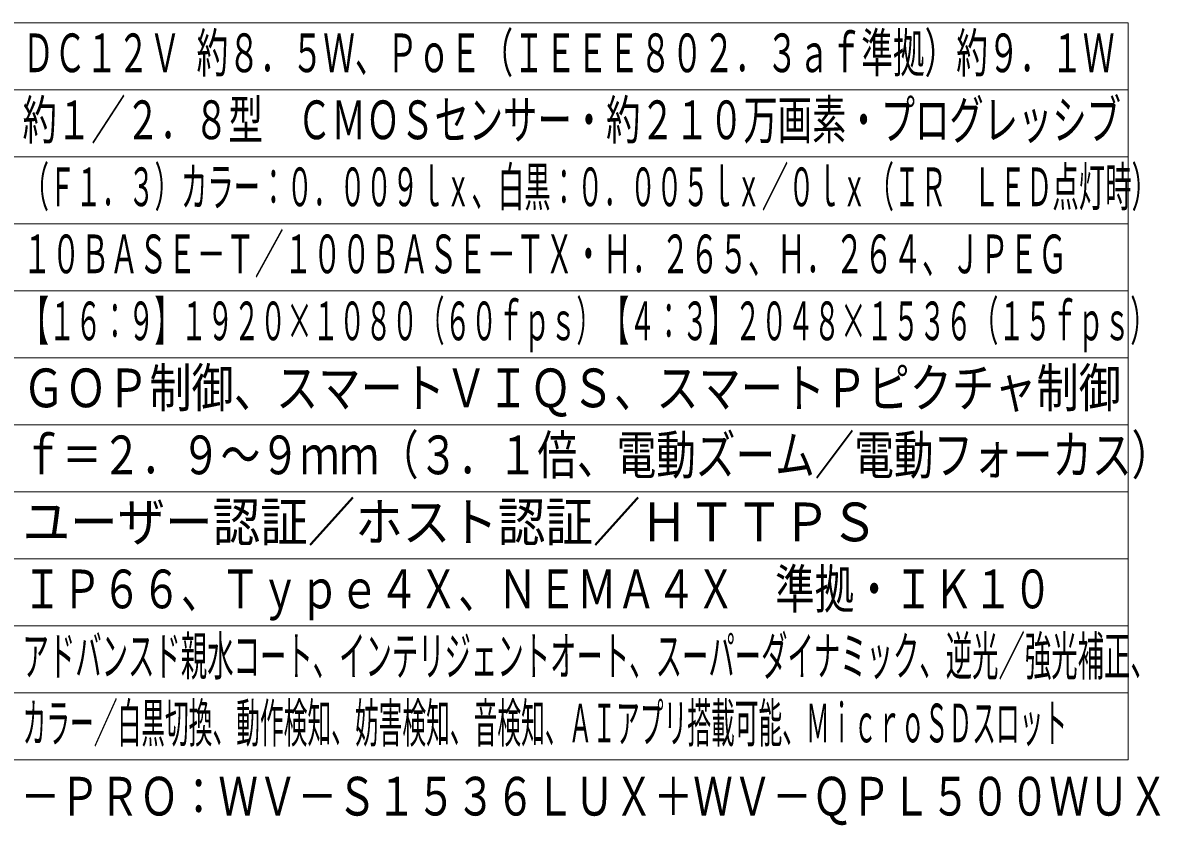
# Model space of a CAD drawing. Units: millimetres on the paper. Extents: x -63 to 65, y -59 to 60.
# Drawn here: x -20.2 to 64.7, y -59.2 to 0.6 of the extents above; entities that cross this region are included whole.
import ezdxf
from ezdxf.enums import TextEntityAlignment as Align

# ---------------------------------------------------------------- set-up
doc = ezdxf.new("R2010")
doc.units = ezdxf.units.MM
doc.layers.add('0-1_MOJI1', color=7, linetype='Continuous', lineweight=9)
doc.layers.add('0-3_WAKU', color=4, linetype='Continuous', lineweight=9)
doc.layers.add('0-2_相当品', color=4, linetype='Continuous')
doc.styles.add('ＭＳ ゴシック', font='')
doc.styles.get('ＭＳ ゴシック').set_extended_font_data('MS Gothic')

msp = doc.modelspace()

# ---------------------------------------------------------------- linework, layer by layer
at = {"layer": '0-3_WAKU', "color": 3}
for p, q in [((-62.712, 0.639), (62.288, 0.639)), ((62.288, -54.361), (62.288, 0.639)), ((-62.712, -54.361), (62.288, -54.361))]:
    msp.add_line(p, q, dxfattribs=at)
at = {"layer": '0-3_WAKU'}
for p, q in [((-62.712, -4.361), (62.288, -4.361)), ((-62.712, -9.361), (62.288, -9.361)), ((-62.712, -14.361), (62.288, -14.361)), ((-62.712, -19.361), (62.288, -19.361)), ((62.288, -24.361), (-62.712, -24.361)), ((-62.712, -29.361), (62.288, -29.361)), ((-62.712, -34.361), (62.288, -34.361)), ((-62.712, -39.361), (62.288, -39.361)), ((-62.712, -44.361), (62.288, -44.361)), ((-62.712, -49.361), (62.288, -49.361))]:
    msp.add_line(p, q, dxfattribs=at)

# ---------------------------------------------------------------- texts
at = {"layer": '0-1_MOJI1', "style": 'ＭＳ ゴシック'}
for s, height, width, p in [('ＤＣ１２Ｖ 約８．５Ｗ、ＰｏＥ（ＩＥＥＥ８０２．３ａｆ準拠）約９．１Ｗ', 2.886, 0.6, (-20.212, -3.916)), ('約１／２．８型\u3000ＣＭＯＳセンサー・約２１０万画素・プログレッシブ', 2.889, 0.65, (-20.212, -8.916)), ('（Ｆ１．３）カラー：０．００９ｌｘ、白黒：０．００５ｌｘ／０ｌｘ（ＩＲ\u3000ＬＥＤ点灯時）', 2.889, 0.5, (-20.212, -13.916)), ('１０ＢＡＳＥ－Ｔ／１００ＢＡＳＥ－ＴＸ・Ｈ．２６５、Ｈ．２６４、ＪＰＥＧ', 2.886, 0.55, (-20.212, -18.916)), ('【１６：９】１９２０×１０８０（６０ｆｐｓ）【４：３】２０４８×１５３６（１５ｆｐｓ）', 2.886, 0.5, (-20.212, -23.916)), ('ＧＯＰ制御、スマートＶＩＱＳ、スマートＰピクチャ制御', 2.889, 0.8, (-20.212, -28.916)), ('ｆ＝２．９～９ｍｍ（３．１倍、電動ズーム／電動フォーカス）', 2.889, 0.75, (-20.212, -33.916)), ('ユーザー認証／ホスト認証／ＨＴＴＰＳ', 2.889, 0.9, (-20.212, -38.916)), ('ＩＰ６６、Ｔｙｐｅ４Ｘ、ＮＥＭＡ４Ｘ\u3000準拠・ＩＫ１０', 2.889, 0.75, (-20.212, -43.916)), ('アドバンスド親水コート、インテリジェントオート、スーパーダイナミック、逆光／強光補正、', 2.886, 0.5, (-20.212, -48.916)), ('カラー／白黒切換、動作検知、妨害検知、音検知、ＡＩアプリ搭載可能、ＭｉｃｒｏＳＤスロット', 2.886, 0.45, (-20.212, -53.916))]:
    msp.add_text(s, height=height, dxfattribs=dict(at, width=width)).set_placement(p, align=Align.BOTTOM_LEFT)
at = {"layer": '0-2_相当品', "style": 'ＭＳ ゴシック', "width": 0.75}
msp.add_text('ｉ－ＰＲＯ：ＷＶ－Ｓ１５３６ＬＵＸ＋ＷＶ－ＱＰＬ５００ＷＵＸ', height=2.886, dxfattribs=at).set_placement((-23.312, -59.377), align=Align.BOTTOM_LEFT)

doc.saveas('drawing.dxf')
